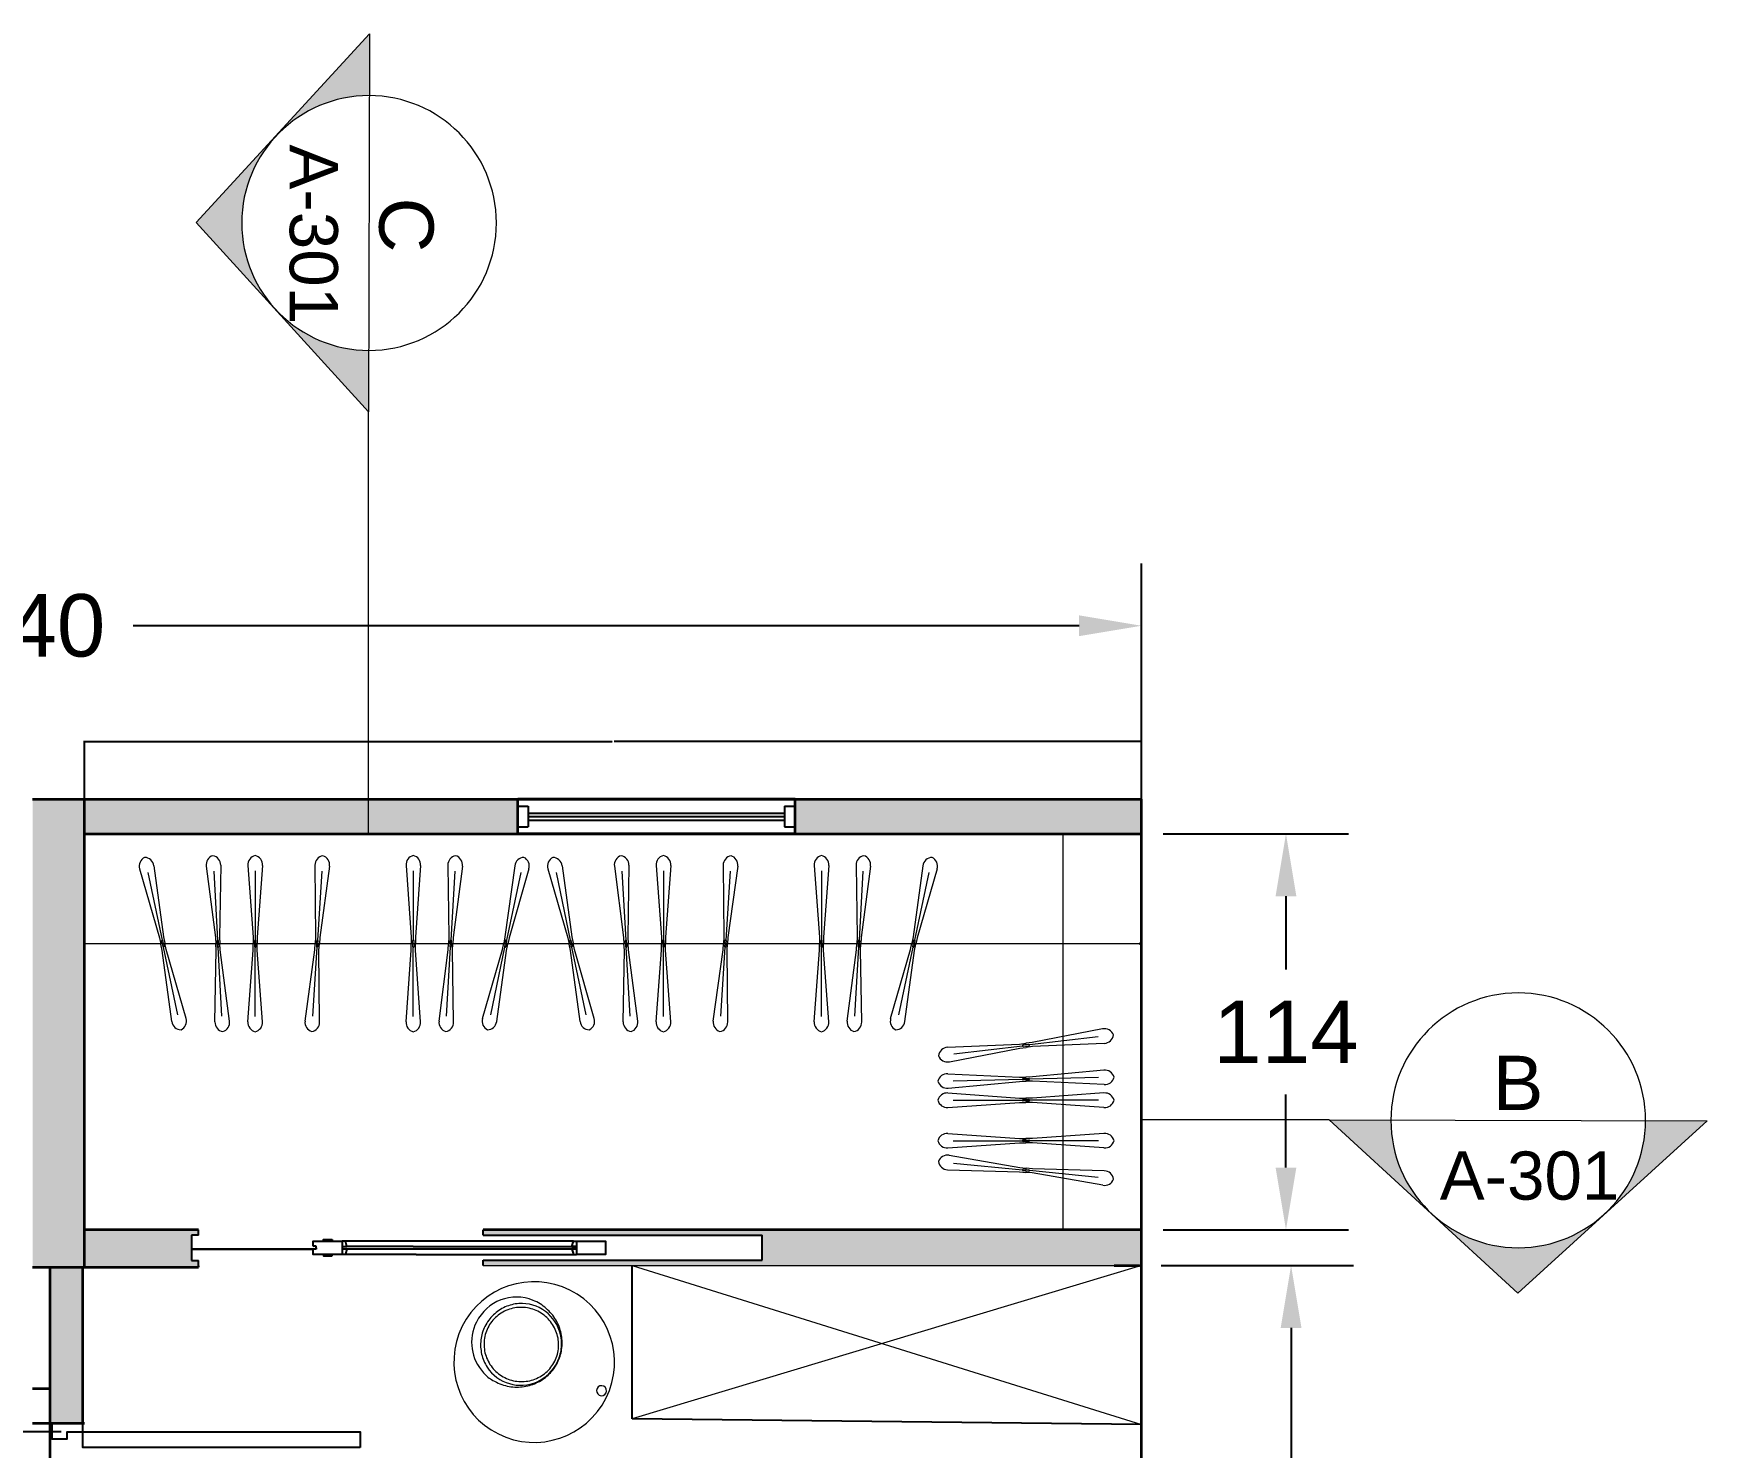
# Model space of a CAD drawing. Header units: inches. Extents: x 32 to 2500, y 31 to 1246.
# Drawn here: x 2017.4 to 2500.5, y 832.4 to 1240.3 of the extents above; entities that cross this region are included whole.
import ezdxf

# ---------------------------------------------------------------- set-up
doc = ezdxf.new("R2010")
doc.units = ezdxf.units.IN
doc.header["$MEASUREMENT"] = 0
doc.linetypes.add('HIDDEN', pattern=[0.375, 0.25, -0.125])
doc.layers.get('DEFPOINTS').update_dxf_attribs({"color": 210})
for name, color, linetype, lineweight in [('A-ANNO-DIMS', 253, 'Continuous', 20), ('A-ANNO-SYMB', 3, 'Continuous', 18), ('A-DOOR-FULL', 4, 'Continuous', 25), ('A-FLOR-LEVL', 7, 'Continuous', 35), ('A-FLOR-OVHD', 3, 'HIDDEN', 18), ('A-FURNITURE', 251, 'Continuous', 20), ('A-GLAZ-FULL', 4, 'Continuous', 25), ('A-WALL-FULL-EXTR', 7, 'Continuous', 35), ('A-WALL-FULL-INTR', 7, 'Continuous', 35)]:
    doc.layers.add(name, color=color, linetype=linetype, lineweight=lineweight)
doc.layers.add('Retini', color=253, linetype='Continuous', plot=False)
doc.styles.get("Standard").update_dxf_attribs({"font": 'Arial.ttf'})
doc.dimstyles.get("Standard").update_dxf_attribs({"dimtxt": 0.18, "dimasz": 0.18, "dimexe": 0.18, "dimexo": 0.0625, "dimgap": 0.09, "dimtad": 0, "dimtih": 1, "dimtoh": 1, "dimdec": 4, "dimzin": 0, "dimdsep": 46, "dimtxsty": 'Standard', "dimcen": 0.09, "dimadec": 0, "dimazin": 0, "dimtfac": 1, "dimtdec": 4, "dimtofl": 0, "dimtmove": 0, "dimatfit": 3, "dimfxl": 1, "dimtolj": 1, "dimtzin": 0, "dimarcsym": 0})

# ---------------------------------------------------------------- blocks, each defined once
blk = doc.blocks.new('*D47')
at = {"layer": 'A-ANNO-DIMS', "color": 0, "lineweight": -2, "transparency": 16777216}
for p, q in [((1697.15, 1025.67), (1697.15, 1087.45)), ((2337.15, 1025.67), (2337.15, 1087.45)), ((1715.15, 1069.45), (1988.14, 1069.45)), ((2319.15, 1069.45), (2046.17, 1069.45))]:
    blk.add_line(p, q, dxfattribs=at)
at = {"layer": 'A-ANNO-DIMS', "color": 0, "transparency": 16777216}
for points in [[(1715.15, 1072.45), (1715.15, 1066.45), (1697.15, 1069.45)], [(2319.15, 1072.45), (2319.15, 1066.45), (2337.15, 1069.45)]]:
    blk.add_solid(points, dxfattribs=at)
at = {"layer": 'DEFPOINTS', "color": 0, "transparency": 16777216}
for p in [(2337.15, 1069.45), (1697.15, 1019.42), (2337.15, 1019.42)]:
    blk.add_point(p, dxfattribs=at)
at = {"layer": 'A-ANNO-DIMS', "color": 0, "lineweight": 25, "transparency": 16777216, "insert": (2017.15, 1069.45), "char_height": 18, "attachment_point": 5}
blk.add_mtext('\\A1;640', dxfattribs=at)
blk = doc.blocks.new('*D38')
at = {"layer": 'A-ANNO-DIMS', "color": 0, "lineweight": -2, "transparency": 16777216}
for p, q in [((2032.15, 1019.48), (2032.15, 1036.25)), ((2032.33, 1036.07), (2184.36, 1036.07)), ((2336.97, 1036.07), (2184.94, 1036.07)), ((2337.15, 1019.48), (2337.15, 1036.25))]:
    blk.add_line(p, q, dxfattribs=at)
at = {"layer": 'A-ANNO-DIMS', "color": 0, "transparency": 16777216}
for points in [[(2032.33, 1036.1), (2032.33, 1036.04), (2032.15, 1036.07)], [(2336.97, 1036.1), (2336.97, 1036.04), (2337.15, 1036.07)]]:
    blk.add_solid(points, dxfattribs=at)
at = {"layer": 'DEFPOINTS', "color": 0, "transparency": 16777216}
for p in [(2337.15, 1036.07), (2032.15, 1019.42), (2337.15, 1019.42)]:
    blk.add_point(p, dxfattribs=at)
at = {"layer": 'A-ANNO-DIMS', "color": 0, "lineweight": 25, "transparency": 16777216, "insert": (2184.65, 1036.07), "char_height": 0.18, "attachment_point": 5}
blk.add_mtext('\\A1;305', dxfattribs=at)
blk = doc.blocks.new('*D49')
at = {"layer": 'A-ANNO-DIMS', "color": 0, "lineweight": -2, "transparency": 16777216}
for p, q in [((2343.4, 1009.42), (2396.84, 1009.42)), ((2378.84, 991.42), (2378.84, 970.29)), ((2378.84, 913.16), (2378.84, 934.29)), ((2343.4, 895.16), (2396.84, 895.16))]:
    blk.add_line(p, q, dxfattribs=at)
at = {"layer": 'A-ANNO-DIMS', "color": 0, "transparency": 16777216}
for points in [[(2375.84, 991.42), (2381.84, 991.42), (2378.84, 1009.42)], [(2375.84, 913.16), (2381.84, 913.16), (2378.84, 895.16)]]:
    blk.add_solid(points, dxfattribs=at)
at = {"layer": 'DEFPOINTS', "color": 0, "transparency": 16777216}
for p in [(2337.15, 1009.42), (2337.15, 895.16), (2378.84, 895.16)]:
    blk.add_point(p, dxfattribs=at)
at = {"layer": 'A-ANNO-DIMS', "color": 0, "lineweight": 25, "transparency": 16777216, "insert": (2378.84, 952.29), "char_height": 18, "width": 0.4782, "attachment_point": 5}
blk.add_mtext('\\A1;114', dxfattribs=at)
blk = doc.blocks.new('*D50')
at = {"layer": 'A-ANNO-DIMS', "color": 0, "lineweight": -2, "transparency": 16777216}
for p, q in [((2342.83, 884.92), (2398.32, 884.92)), ((2380.32, 866.92), (2380.32, 742.79)), ((2380.32, 582.42), (2380.32, 706.55)), ((2343.4, 564.42), (2398.32, 564.42))]:
    blk.add_line(p, q, dxfattribs=at)
at = {"layer": 'A-ANNO-DIMS', "color": 0, "transparency": 16777216}
for points in [[(2377.32, 866.92), (2383.32, 866.92), (2380.32, 884.92)], [(2377.32, 582.42), (2383.32, 582.42), (2380.32, 564.42)]]:
    blk.add_solid(points, dxfattribs=at)
at = {"layer": 'DEFPOINTS', "color": 0, "transparency": 16777216}
for p in [(2336.58, 884.92), (2337.15, 564.42), (2380.32, 564.42)]:
    blk.add_point(p, dxfattribs=at)
at = {"layer": 'A-ANNO-DIMS', "color": 0, "lineweight": 25, "transparency": 16777216, "insert": (2380.32, 724.67), "char_height": 18, "attachment_point": 5}
blk.add_mtext('\\A1;321', dxfattribs=at)
blk = doc.blocks.new('*D40')
at = {"layer": 'A-ANNO-DIMS', "color": 0, "lineweight": -2, "transparency": 16777216}
for p, q in [((2025.4, 836.92), (1988.48, 836.92)), ((2006.48, 818.92), (2006.48, 774.92)), ((2025.22, 756.92), (1988.48, 756.92)), ((2006.48, 756.92), (2006.48, 738.92)), ((2006.48, 738.92), (1988.48, 738.92))]:
    blk.add_line(p, q, dxfattribs=at)
at = {"layer": 'A-ANNO-DIMS', "color": 0, "transparency": 16777216}
for points in [[(2003.48, 818.92), (2009.48, 818.92), (2006.48, 836.92)], [(2003.48, 774.92), (2009.48, 774.92), (2006.48, 756.92)]]:
    blk.add_solid(points, dxfattribs=at)
at = {"layer": 'DEFPOINTS', "color": 0, "transparency": 16777216}
for p in [(2031.65, 836.92), (2006.48, 756.92), (2031.47, 756.92)]:
    blk.add_point(p, dxfattribs=at)
at = {"layer": 'A-ANNO-DIMS', "color": 0, "lineweight": 25, "transparency": 16777216, "insert": (1966.71, 738.92), "char_height": 18, "attachment_point": 5}
blk.add_mtext('\\A1;80', dxfattribs=at)
blk = doc.blocks.new('Sezioni')
h = blk.add_hatch(color=256)
h.dxf.hatch_style = 1
h.paths.add_polyline_path([(52520.8, 47455.1), (52264, 47220.9), (52417.6, 47220.9, -0.210523)])
h.paths.add_polyline_path([(52735.1, 47651.7), (52520.8, 47455.1, -0.388338), (52949.4, 47455.1)])
h.paths.add_polyline_path([(52949.4, 47455.1, -0.210523), (53052.6, 47220.9), (53206.2, 47220.9)])
blk.add_lwpolyline([(52264, 47220.9), (53206.2, 47220.9), (52735.1, 47651.7)], close=True)
blk.add_circle((52735.1, 47220.9), 317.5)

msp = doc.modelspace()

# ---------------------------------------------------------------- hatches: boundary and pattern name
at = {"layer": 'Retini'}
h = msp.add_hatch(color=253, dxfattribs=at)
h.dxf.hatch_style = 1
h.paths.add_polyline_path([(2032.1516, 884.41594), (2032.1516, 1019.41594), (2017.1516, 1019.41594), (2017.1516, 884.41594)])
h = msp.add_hatch(color=253, dxfattribs=at)
h.dxf.hatch_style = 1
h.paths.add_polyline_path([(2032.1516, 1019.41594), (2032.1516, 1009.41594), (2157.16871, 1009.41594), (2157.16871, 1019.41594)])
h = msp.add_hatch(color=253, dxfattribs=at)
h.dxf.hatch_style = 1
h.paths.add_polyline_path([(2337.1516, 1019.41594), (2237.16871, 1019.41594), (2237.16871, 1009.41594), (2337.1516, 1009.41594)])
h = msp.add_hatch(color=253, dxfattribs=at)
h.dxf.hatch_style = 1
h.paths.add_polyline_path([(2062.95705, 893.65503), (2065.06446, 893.65503), (2065.06446, 895.15841), (2032.1516, 895.15841), (2032.1516, 884.41594), (2065.06446, 884.41594), (2065.06446, 884.84954), (2065.06446, 886.35292), (2062.95705, 886.35292)])
h = msp.add_hatch(color=253, dxfattribs=at)
h.dxf.hatch_style = 1
h.paths.add_polyline_path([(2337.1516, 895.15841), (2147.20925, 895.15841), (2147.20925, 893.66576), (2206.91508, 893.66576), (2227.70394, 893.66576), (2227.70394, 886.41577), (2206.91508, 886.41577), (2147.20925, 886.41577), (2147.20925, 884.92312), (2329.26744, 884.92312), (2337.1516, 884.92312)])
h = msp.add_hatch(color=253, dxfattribs=at)
h.dxf.hatch_style = 1
h.paths.add_polyline_path([(2022.1516, 884.41594), (2022.1516, 839.41594), (2031.6516, 839.41594), (2031.6516, 884.41594)])

# ---------------------------------------------------------------- linework, layer by layer
at = {"layer": 'A-ANNO-SYMB'}
for p, q in [((2114.08658, 1009.14306), (2114.08658, 1131.1199)), ((2391.3504, 926.9569), (2337.1516, 926.97014))]:
    msp.add_line(p, q, dxfattribs=at)
at = {"layer": 'A-DOOR-FULL', "linetype": 'Continuous'}
for p, q in [((2065.06446, 893.65503), (2065.06446, 895.15841)), ((2147.20925, 893.66576), (2147.20925, 895.15841)), ((2065.06446, 893.65503), (2062.95705, 893.65503)), ((2062.95705, 893.65503), (2062.95705, 886.35292)), ((2099.00901, 890.46724), (2098.15607, 890.46724)), ((2099.00901, 889.6143), (2098.15607, 889.6143)), ((2099.00901, 890.04077), (2099.00901, 890.46724)), ((2099.00901, 890.04077), (2099.00901, 889.6143)), ((2106.52555, 891.94901), (2106.52555, 888.13253)), ((2127.80061, 891.94901), (2106.52555, 891.94901)), ((2126.93118, 890.37555), (2107.86466, 890.37555)), ((2107.86466, 889.70599), (2126.93118, 889.70599)), ((2126.93118, 890.37555), (2174.0828, 890.37555)), ((2126.93118, 889.70599), (2174.0828, 889.70599)), ((2173.21338, 891.94901), (2127.80061, 891.94901)), ((2147.20925, 893.66576), (2206.91508, 893.66576)), ((2174.0828, 891.94901), (2174.0828, 888.13253)), ((2206.91508, 893.66576), (2227.70394, 893.66576)), ((2227.70394, 886.41577), (2227.70394, 893.66576)), ((2062.95705, 886.35292), (2065.06446, 886.35292)), ((2065.06446, 884.84954), (2065.06446, 886.35292)), ((2065.06446, 884.84954), (2065.06446, 884.41594)), ((2127.80061, 888.13253), (2107.39497, 888.13253)), ((2127.80061, 888.13253), (2173.21338, 888.13253)), ((2147.20925, 884.92312), (2147.20925, 886.41577)), ((2147.20925, 886.41577), (2206.91508, 886.41577)), ((2206.91508, 886.41577), (2227.70394, 886.41577))]:
    msp.add_line(p, q, dxfattribs=at)
at = {"layer": 'A-DOOR-FULL', "color": 7, "linetype": 'Continuous'}
msp.add_line((2336.58429, 884.92312), (2337.1516, 884.92312), dxfattribs=at)
at = {"layer": 'A-DOOR-FULL', "linetype": 'Continuous'}
for points in [[(2098.15607, 890.46724), (2098.15607, 891.94901), (2106.52555, 891.94901)], [(2106.52555, 888.13253), (2098.15607, 888.13253), (2098.15607, 889.6143)], [(2106.52555, 890.37555), (2107.86466, 890.37555), (2107.39497, 891.94901), (2106.52555, 891.94901)], [(2106.52555, 889.70599), (2107.86466, 889.70599), (2107.39497, 888.13253), (2106.52555, 888.13253)], [(2174.0828, 890.37555), (2172.74369, 890.37555), (2173.21338, 891.94901), (2174.0828, 891.94901)], [(2174.0828, 889.70599), (2172.74369, 889.70599), (2173.21338, 888.13253), (2174.0828, 888.13253)], [(2174.0828, 891.94901), (2182.45228, 891.94901), (2182.45228, 888.13253), (2174.0828, 888.13253)], [(2031.6516, 836.91594), (2031.6516, 839.41594), (2022.6516, 839.41594), (2022.6516, 834.91594), (2027.1516, 834.91594), (2027.1516, 836.91594), (2031.6516, 836.91594)], [(2111.6516, 832.41594), (2031.6516, 832.41594), (2031.6516, 836.91594), (2111.6516, 836.91594), (2111.6516, 832.41594)]]:
    msp.add_lwpolyline(points, dxfattribs=at)
for points in [[(2103.62971, 892.4177), (2103.62971, 891.94901), (2101.05191, 891.94901), (2101.05191, 892.4177)], [(2103.62971, 887.66384), (2103.62971, 888.13253), (2101.05191, 888.13253), (2101.05191, 887.66384)]]:
    msp.add_lwpolyline(points, close=True, dxfattribs=at)
at = {"layer": 'A-FLOR-LEVL', "linetype": 'Continuous'}
for p, q in [((2237.16871, 1019.41594), (2157.16871, 1019.41594)), ((2157.16871, 1009.41594), (2157.16871, 1019.41594)), ((2237.16871, 1009.41594), (2237.16871, 1019.41594)), ((2237.16871, 1009.41594), (2157.16871, 1009.41594)), ((2017.1516, 849.41594), (2022.1516, 849.41594)), ((2017.1516, 839.41594), (2022.1516, 839.41594)), ((2022.1516, 839.41594), (2032.1516, 839.41594))]:
    msp.add_line(p, q, dxfattribs=at)
msp.add_lwpolyline([(2022.1516, 839.41594), (2022.1516, 754.41594)], dxfattribs=at)
at = {"layer": 'A-FLOR-OVHD', "linetype": 'Continuous'}
msp.add_line((2172.16871, 1009.41594), (2222.16871, 1009.41594), dxfattribs=at)
at = {"layer": 'A-FURNITURE', "color": 7, "linetype": 'Continuous'}
for p, q in [((2032.1516, 1009.41594), (2336.58429, 1009.41594)), ((2337.31376, 895.15841), (2253.25391, 895.15841)), ((2337.1516, 885.70502), (2337.1516, 895.15841))]:
    msp.add_line(p, q, dxfattribs=at)
at = {"layer": 'A-FURNITURE', "color": 251, "linetype": 'Continuous', "ltscale": 0.005}
for p, q in [((2314.57381, 895.05196), (2314.57381, 1009.41594)), ((2032.1516, 977.76055), (2336.58429, 977.76055))]:
    msp.add_line(p, q, dxfattribs=at)
at = {"layer": 'A-FURNITURE', "color": 251, "linetype": 'Continuous'}
for p, q in [((2052.13968, 1000.22188), (2054.93687, 979.69356)), ((2067.24089, 1000.11934), (2069.90482, 979.57331)), ((2071.43594, 1000.35593), (2071.09905, 979.64066)), ((2079.29027, 1000.27335), (2080.79307, 979.60991)), ((2083.49199, 1000.27335), (2081.98919, 979.60991)), ((2098.62774, 1000.36121), (2098.81875, 979.64408)), ((2102.82101, 1000.09509), (2100.01247, 979.56832)), ((2124.91354, 1000.27335), (2126.41633, 979.60991)), ((2129.11525, 1000.27335), (2127.61246, 979.60991)), ((2136.96958, 1000.35593), (2137.30648, 979.64066)), ((2141.16463, 1000.11934), (2138.5007, 979.57331)), ((2156.26584, 1000.22188), (2153.46865, 979.69356)), ((2169.9362, 1000.22188), (2172.7334, 979.69356)), ((2185.03741, 1000.11934), (2187.70134, 979.57331)), ((2189.23246, 1000.35593), (2188.89557, 979.64066)), ((2197.0868, 1000.27335), (2198.58959, 979.60991)), ((2201.28851, 1000.27335), (2199.78571, 979.60991)), ((2216.42426, 1000.36121), (2216.61527, 979.64408)), ((2220.61754, 1000.09509), (2217.80899, 979.56832)), ((2242.71006, 1000.27335), (2244.21286, 979.60991)), ((2246.91178, 1000.27335), (2245.40898, 979.60991)), ((2254.76611, 1000.35593), (2255.103, 979.64066)), ((2258.96116, 1000.11934), (2256.29723, 979.57331)), ((2274.06237, 1000.22188), (2271.26517, 979.69356)), ((2048.02855, 999.3541), (2053.76654, 979.44653)), ((2050.40173, 998.28329), (2054.51888, 978.77804)), ((2069.42501, 998.70222), (2070.54751, 978.79881)), ((2081.39113, 998.73549), (2081.39113, 978.80046)), ((2100.62697, 998.69338), (2099.36434, 978.79837)), ((2127.01439, 998.73549), (2127.01439, 978.80046)), ((2138.98051, 998.70222), (2137.85801, 978.79881)), ((2158.0038, 998.28329), (2153.88664, 978.77804)), ((2160.37697, 999.3541), (2154.63898, 979.44653)), ((2165.82507, 999.3541), (2171.56306, 979.44653)), ((2168.19825, 998.28329), (2172.31541, 978.77804)), ((2187.22153, 998.70222), (2188.34404, 978.79881)), ((2199.18765, 998.73549), (2199.18765, 978.80046)), ((2218.4235, 998.69338), (2217.16087, 978.79837)), ((2244.81092, 998.73549), (2244.81092, 978.80046)), ((2256.77704, 998.70222), (2255.65453, 978.79881)), ((2275.80032, 998.28329), (2271.68316, 978.77804)), ((2278.1735, 999.3541), (2272.43551, 979.44653)), ((2053.76654, 979.44653), (2054.14849, 977.63703)), ((2054.53043, 975.82754), (2054.14849, 977.63703)), ((2054.54043, 977.71976), (2054.36644, 978.54402)), ((2054.54043, 977.71976), (2054.71441, 976.8955)), ((2054.92688, 977.80134), (2054.7529, 978.6256)), ((2054.92688, 977.80134), (2055.10087, 976.97708)), ((2054.93687, 979.69356), (2055.31882, 977.88407)), ((2059.06558, 957.23781), (2054.94842, 976.74306)), ((2055.70077, 976.07457), (2055.31882, 977.88407)), ((2061.43876, 956.167), (2055.70077, 976.07457)), ((2069.7762, 955.16517), (2070.11309, 975.88044)), ((2069.90482, 979.57331), (2070.00895, 977.72687)), ((2070.11309, 975.88044), (2070.00895, 977.72687)), ((2070.4089, 977.74943), (2070.36146, 978.59052)), ((2070.4089, 977.74943), (2070.45633, 976.90834)), ((2071.78713, 956.81888), (2070.66462, 976.72229)), ((2070.80324, 977.77167), (2070.7558, 978.61276)), ((2070.80324, 977.77167), (2070.85067, 976.93058)), ((2071.09905, 979.64066), (2071.20318, 977.79423)), ((2071.30731, 975.9478), (2071.20318, 977.79423)), ((2073.97124, 955.40176), (2071.30731, 975.9478)), ((2079.29027, 955.24775), (2080.79307, 975.91119)), ((2080.79307, 979.60991), (2080.79307, 977.76055)), ((2080.79307, 975.91119), (2080.79307, 977.76055)), ((2081.19364, 977.76055), (2081.19364, 978.60297)), ((2081.19364, 977.76055), (2081.19364, 976.91813)), ((2081.39113, 956.78561), (2081.39113, 976.72064)), ((2081.58861, 977.76055), (2081.58861, 978.60297)), ((2081.58861, 977.76055), (2081.58861, 976.91813)), ((2081.98919, 979.60991), (2081.98919, 977.76055)), ((2081.98919, 975.91119), (2081.98919, 977.76055)), ((2083.49199, 955.24775), (2081.98919, 975.91119)), ((2095.77594, 955.42601), (2098.58448, 975.95278)), ((2097.96998, 956.82772), (2099.23261, 976.72273)), ((2098.58448, 975.95278), (2098.70162, 977.79843)), ((2098.81875, 979.64408), (2098.70162, 977.79843)), ((2099.10139, 977.77306), (2099.04803, 976.93233)), ((2099.10139, 977.77306), (2099.15474, 978.61379)), ((2099.49556, 977.74804), (2099.44221, 976.90731)), ((2099.49556, 977.74804), (2099.54892, 978.58877)), ((2099.7782, 975.87702), (2099.89534, 977.72267)), ((2099.96922, 955.15989), (2099.7782, 975.87702)), ((2100.01247, 979.56832), (2099.89534, 977.72267)), ((2124.91354, 955.24775), (2126.41633, 975.91119)), ((2126.41633, 979.60991), (2126.41633, 977.76055)), ((2126.41633, 975.91119), (2126.41633, 977.76055)), ((2126.81691, 977.76055), (2126.81691, 978.60297)), ((2126.81691, 977.76055), (2126.81691, 976.91813)), ((2127.01439, 956.78561), (2127.01439, 976.72064)), ((2127.21188, 977.76055), (2127.21188, 978.60297)), ((2127.21188, 977.76055), (2127.21188, 976.91813)), ((2127.61246, 979.60991), (2127.61246, 977.76055)), ((2127.61246, 975.91119), (2127.61246, 977.76055)), ((2129.11525, 955.24775), (2127.61246, 975.91119)), ((2134.43428, 955.40176), (2137.09821, 975.9478)), ((2136.6184, 956.81888), (2137.7409, 976.72229)), ((2137.09821, 975.9478), (2137.20234, 977.79423)), ((2137.30648, 979.64066), (2137.20234, 977.79423)), ((2137.60228, 977.77167), (2137.55485, 976.93058)), ((2137.60228, 977.77167), (2137.64972, 978.61276)), ((2137.99663, 977.74943), (2137.94919, 976.90834)), ((2137.99663, 977.74943), (2138.04406, 978.59052)), ((2138.29243, 975.88044), (2138.39657, 977.72687)), ((2138.62933, 955.16517), (2138.29243, 975.88044)), ((2138.5007, 979.57331), (2138.39657, 977.72687)), ((2146.96677, 956.167), (2152.70475, 976.07457)), ((2149.33994, 957.23781), (2153.4571, 976.74306)), ((2152.70475, 976.07457), (2153.0867, 977.88407)), ((2153.46865, 979.69356), (2153.0867, 977.88407)), ((2153.47864, 977.80134), (2153.30466, 976.97708)), ((2153.47864, 977.80134), (2153.65263, 978.6256)), ((2153.8651, 977.71976), (2153.69111, 976.8955)), ((2153.8651, 977.71976), (2154.03908, 978.54402)), ((2153.87509, 975.82754), (2154.25704, 977.63703)), ((2154.63898, 979.44653), (2154.25704, 977.63703)), ((2171.56306, 979.44653), (2171.94501, 977.63703)), ((2172.32696, 975.82754), (2171.94501, 977.63703)), ((2172.33695, 977.71976), (2172.16297, 978.54402)), ((2172.33695, 977.71976), (2172.51094, 976.8955)), ((2172.72341, 977.80134), (2172.54942, 978.6256)), ((2172.72341, 977.80134), (2172.89739, 976.97708)), ((2172.7334, 979.69356), (2173.11535, 977.88407)), ((2176.86211, 957.23781), (2172.74495, 976.74306)), ((2173.49729, 976.07457), (2173.11535, 977.88407)), ((2179.23528, 956.167), (2173.49729, 976.07457)), ((2187.57272, 955.16517), (2187.90961, 975.88044)), ((2187.70134, 979.57331), (2187.80548, 977.72687)), ((2187.90961, 975.88044), (2187.80548, 977.72687)), ((2188.20542, 977.74943), (2188.15799, 978.59052)), ((2188.20542, 977.74943), (2188.25286, 976.90834)), ((2189.58365, 956.81888), (2188.46115, 976.72229)), ((2188.59976, 977.77167), (2188.55233, 978.61276)), ((2188.59976, 977.77167), (2188.6472, 976.93058)), ((2188.89557, 979.64066), (2188.9997, 977.79423)), ((2189.10384, 975.9478), (2188.9997, 977.79423)), ((2191.76777, 955.40176), (2189.10384, 975.9478)), ((2197.0868, 955.24775), (2198.58959, 975.91119)), ((2198.58959, 979.60991), (2198.58959, 977.76055)), ((2198.58959, 975.91119), (2198.58959, 977.76055)), ((2198.99017, 977.76055), (2198.99017, 978.60297)), ((2198.99017, 977.76055), (2198.99017, 976.91813)), ((2199.18765, 956.78561), (2199.18765, 976.72064)), ((2199.38514, 977.76055), (2199.38514, 978.60297)), ((2199.38514, 977.76055), (2199.38514, 976.91813)), ((2199.78571, 979.60991), (2199.78571, 977.76055)), ((2199.78571, 975.91119), (2199.78571, 977.76055)), ((2201.28851, 955.24775), (2199.78571, 975.91119)), ((2213.57246, 955.42601), (2216.38101, 975.95278)), ((2215.7665, 956.82772), (2217.02914, 976.72273)), ((2216.38101, 975.95278), (2216.49814, 977.79843)), ((2216.61527, 979.64408), (2216.49814, 977.79843)), ((2216.89791, 977.77306), (2216.84456, 976.93233)), ((2216.89791, 977.77306), (2216.95127, 978.61379)), ((2217.29209, 977.74804), (2217.23873, 976.90731)), ((2217.29209, 977.74804), (2217.34545, 978.58877)), ((2217.57473, 975.87702), (2217.69186, 977.72267)), ((2217.76574, 955.15989), (2217.57473, 975.87702)), ((2217.80899, 979.56832), (2217.69186, 977.72267)), ((2242.71006, 955.24775), (2244.21286, 975.91119)), ((2244.21286, 979.60991), (2244.21286, 977.76055)), ((2244.21286, 975.91119), (2244.21286, 977.76055)), ((2244.61343, 977.76055), (2244.61343, 978.60297)), ((2244.61343, 977.76055), (2244.61343, 976.91813)), ((2244.81092, 956.78561), (2244.81092, 976.72064)), ((2245.0084, 977.76055), (2245.0084, 978.60297)), ((2245.0084, 977.76055), (2245.0084, 976.91813)), ((2245.40898, 979.60991), (2245.40898, 977.76055)), ((2245.40898, 975.91119), (2245.40898, 977.76055)), ((2246.91178, 955.24775), (2245.40898, 975.91119)), ((2252.2308, 955.40176), (2254.89473, 975.9478)), ((2254.41492, 956.81888), (2255.53742, 976.72229)), ((2254.89473, 975.9478), (2254.99887, 977.79423)), ((2255.103, 979.64066), (2254.99887, 977.79423)), ((2255.39881, 977.77167), (2255.35137, 976.93058)), ((2255.39881, 977.77167), (2255.44624, 978.61276)), ((2255.79315, 977.74943), (2255.74572, 976.90834)), ((2255.79315, 977.74943), (2255.84059, 978.59052)), ((2256.08896, 975.88044), (2256.19309, 977.72687)), ((2256.42585, 955.16517), (2256.08896, 975.88044)), ((2256.29723, 979.57331), (2256.19309, 977.72687)), ((2264.76329, 956.167), (2270.50128, 976.07457)), ((2267.13647, 957.23781), (2271.25362, 976.74306)), ((2270.50128, 976.07457), (2270.88323, 977.88407)), ((2271.26517, 979.69356), (2270.88323, 977.88407)), ((2271.27517, 977.80134), (2271.10118, 976.97708)), ((2271.27517, 977.80134), (2271.44915, 978.6256)), ((2271.66162, 977.71976), (2271.48764, 976.8955)), ((2271.66162, 977.71976), (2271.8356, 978.54402)), ((2271.67161, 975.82754), (2272.05356, 977.63703)), ((2272.43551, 979.44653), (2272.05356, 977.63703)), ((2057.32763, 955.29922), (2054.53043, 975.82754)), ((2151.07789, 955.29922), (2153.87509, 975.82754)), ((2175.12415, 955.29922), (2172.32696, 975.82754)), ((2268.87442, 955.29922), (2271.67161, 975.82754)), ((2325.91826, 953.16538), (2305.57683, 949.23315)), ((2281.20765, 947.84874), (2301.90397, 948.7964)), ((2281.70378, 943.67642), (2302.04521, 947.60865)), ((2282.98281, 945.94417), (2302.77839, 948.29811)), ((2301.90397, 948.7964), (2303.7404, 949.01478)), ((2302.04521, 947.60865), (2303.88164, 947.82702)), ((2303.7877, 948.617), (2302.95117, 948.51753)), ((2303.83434, 948.2248), (2302.99781, 948.12532)), ((2305.57683, 949.23315), (2303.7404, 949.01478)), ((2303.7877, 948.617), (2304.62423, 948.71648)), ((2303.83434, 948.2248), (2304.67087, 948.32427)), ((2305.71807, 948.0454), (2303.88164, 947.82702)), ((2324.63923, 950.89763), (2304.84365, 948.54369)), ((2326.41439, 948.99306), (2305.71807, 948.0454)), ((2281.25599, 940.25005), (2301.94844, 939.22114)), ((2281.35227, 936.04944), (2301.97585, 938.02533)), ((2282.84158, 938.18499), (2302.77139, 938.64179)), ((2301.94844, 939.22114), (2303.79732, 939.26352)), ((2301.97585, 938.02533), (2303.82472, 938.06771)), ((2303.80649, 938.86305), (2302.96429, 938.84374)), ((2303.81555, 938.46818), (2302.97334, 938.44888)), ((2305.64619, 939.3059), (2303.79732, 939.26352)), ((2303.80649, 938.86305), (2304.6487, 938.88235)), ((2303.81555, 938.46818), (2304.65775, 938.48749)), ((2305.6736, 938.11009), (2303.82472, 938.06771)), ((2324.78046, 939.14624), (2304.85065, 938.68944)), ((2326.26977, 941.28179), (2305.64619, 939.3059)), ((2326.36605, 937.08117), (2305.6736, 938.11009)), ((2281.29822, 934.68143), (2301.96166, 933.17864)), ((2282.83608, 932.58058), (2302.77111, 932.58058)), ((2301.96166, 933.17864), (2303.81102, 933.17864)), ((2303.81102, 932.77806), (2302.9686, 932.77806)), ((2303.81102, 932.38309), (2302.9686, 932.38309)), ((2305.66038, 933.17864), (2303.81102, 933.17864)), ((2303.81102, 932.77806), (2304.65344, 932.77806)), ((2303.81102, 932.38309), (2304.65344, 932.38309)), ((2324.78596, 932.58058), (2304.85093, 932.58058)), ((2326.32382, 934.68143), (2305.66038, 933.17864)), ((2281.29822, 930.47972), (2301.96166, 931.98251)), ((2301.96166, 931.98251), (2303.81102, 931.98251)), ((2305.66038, 931.98251), (2303.81102, 931.98251)), ((2326.32382, 930.47972), (2305.66038, 931.98251)), ((2281.29822, 923.0179), (2301.96166, 921.5151)), ((2326.32382, 923.0179), (2305.66038, 921.5151)), ((2281.29822, 918.81618), (2301.96166, 920.31898)), ((2282.83608, 920.91704), (2302.77111, 920.91704)), ((2301.96166, 921.5151), (2303.81102, 921.5151)), ((2301.96166, 920.31898), (2303.81102, 920.31898)), ((2303.81102, 921.11452), (2302.9686, 921.11452)), ((2303.81102, 920.71955), (2302.9686, 920.71955)), ((2305.66038, 921.5151), (2303.81102, 921.5151)), ((2303.81102, 921.11452), (2304.65344, 921.11452)), ((2303.81102, 920.71955), (2304.65344, 920.71955)), ((2305.66038, 920.31898), (2303.81102, 920.31898)), ((2324.78596, 920.91704), (2304.85093, 920.91704)), ((2326.32382, 918.81618), (2305.66038, 920.31898)), ((2281.61968, 916.71705), (2302.03047, 913.16236)), ((2282.9405, 914.47338), (2302.77629, 912.4866)), ((2302.03047, 913.16236), (2303.87062, 912.97805)), ((2281.20092, 912.53625), (2301.91126, 911.97219)), ((2301.91126, 911.97219), (2303.75142, 911.78788)), ((2303.79134, 912.18646), (2302.95311, 912.27042)), ((2303.8307, 912.57946), (2302.99247, 912.66342)), ((2305.59157, 911.60356), (2303.75142, 911.78788)), ((2303.79134, 912.18646), (2304.62957, 912.1025)), ((2303.8307, 912.57946), (2304.66893, 912.4955)), ((2305.71078, 912.79373), (2303.87062, 912.97805)), ((2324.68154, 910.29254), (2304.84575, 912.27932)), ((2326.00236, 908.04888), (2305.59157, 911.60356)), ((2326.42112, 912.22967), (2305.71078, 912.79373)), ((2190.1608, 884.92312), (2337.1516, 839.02884)), ((2337.1516, 884.92312), (2190.1608, 840.67307))]:
    msp.add_line(p, q, dxfattribs=at)
at = {"layer": 'A-FURNITURE', "color": 0, "linetype": 'Continuous'}
msp.add_line((2147.20925, 884.92312), (2329.26744, 884.92312), dxfattribs=at)
at = {"layer": 'A-FURNITURE', "lineweight": 25}
for p, q in [((2190.1608, 840.67307), (2190.1608, 884.92312)), ((2337.1516, 839.02884), (2190.1608, 840.67307))]:
    msp.add_line(p, q, dxfattribs=at)
at = {"layer": 'A-FURNITURE', "color": 251, "linetype": 'Continuous'}
for points in [[(2168.62923, 856.92963), (2168.84164, 857.37801), (2169.0363, 857.83458), (2169.21295, 858.2988), (2169.37135, 858.77013), (2169.51125, 859.24803), (2169.63241, 859.73194), (2169.7346, 860.22129), (2169.8176, 860.71549), (2169.88119, 861.21395), (2169.92515, 861.71603), (2169.9493, 862.22112), (2169.95344, 862.72853), (2169.9374, 863.23761), (2169.90103, 863.74763), (2169.84421, 864.25788), (2169.76681, 864.7676), (2169.66876, 865.27602), (2169.55001, 865.78235), (2169.41053, 866.28577), (2169.25033, 866.78543), (2169.06947, 867.28049), (2168.86804, 867.77006), (2168.64617, 868.25326), (2168.40406, 868.72919), (2168.14192, 869.19694), (2167.86005, 869.65559), (2167.55878, 870.10423), (2167.2385, 870.54196), (2166.89965, 870.96785), (2166.54272, 871.38103), (2166.16828, 871.78061), (2165.77693, 872.16573), (2165.36932, 872.53558), (2164.94618, 872.88934), (2164.50827, 873.22624), (2164.05639, 873.54557), (2163.59141, 873.84663), (2163.11421, 874.12879), (2162.62574, 874.39146), (2162.12696, 874.6341), (2161.61887, 874.85623)], [(2150.00454, 851.78022), (2150.48572, 851.50471), (2150.97786, 851.24888), (2151.47996, 851.01325), (2151.99102, 850.79828), (2152.51002, 850.60438), (2153.03591, 850.43188), (2153.56762, 850.28107), (2154.1041, 850.15216), (2154.64425, 850.04532), (2155.18703, 849.96065), (2155.73136, 849.89818), (2156.27619, 849.8579), (2156.82049, 849.83972), (2157.36324, 849.84352), (2157.90344, 849.86912), (2158.44012, 849.91628), (2158.97236, 849.98474), (2159.49923, 850.07416), (2160.01988, 850.18421), (2160.53346, 850.31448), (2161.03918, 850.46456), (2161.53627, 850.63399), (2162.02401, 850.82232), (2162.50172, 851.02904), (2162.96874, 851.25366), (2163.42448, 851.49564), (2163.86835, 851.75446), (2164.29982, 852.02958), (2164.71838, 852.32046), (2165.12355, 852.62656), (2165.51489, 852.94732), (2165.89197, 853.2822), (2166.25441, 853.63066), (2166.60183, 853.99215), (2166.93388, 854.36615), (2167.25022, 854.75212), (2167.55054, 855.14952), (2167.83453, 855.55784), (2168.10191, 855.97653), (2168.35238, 856.4051), (2168.58567, 856.843), (2168.62923, 856.92963)]]:
    msp.add_lwpolyline(points, dxfattribs=at)
for centre, radius, start, end in [((2050.70112, 1000.12442), 2.78137, 115.9256848, 196.0786435), ((2049.38377, 999.84636), 2.78137, 7.759359, 87.9123176), ((2069.99918, 1000.47697), 2.78137, 107.2346068, 187.3875654), ((2068.65493, 1000.40116), 2.78137, 359.0682809, 79.2212395), ((2082.06432, 1000.4751), 2.78137, 104.0066836, 184.1596423), ((2080.71794, 1000.4751), 2.78137, 355.8403577, 75.9933164), ((2101.40899, 1000.38686), 2.78137, 100.3752957, 180.5282543), ((2100.06532, 1000.47213), 2.78137, 352.2089697, 72.3619284), ((2127.68758, 1000.4751), 2.78137, 104.0066836, 184.1596423), ((2126.3412, 1000.4751), 2.78137, 355.8403577, 75.9933164), ((2139.75059, 1000.40116), 2.78137, 100.7787604, 180.9317191), ((2138.40635, 1000.47697), 2.78137, 352.6124346, 72.7653932), ((2159.02175, 999.84636), 2.78137, 92.0876824, 172.240641), ((2157.7044, 1000.12442), 2.78137, 343.9213565, 64.0743152), ((2168.49765, 1000.12442), 2.78137, 115.9256848, 196.0786435), ((2167.1803, 999.84636), 2.78137, 7.759359, 87.9123176), ((2187.7957, 1000.47697), 2.78137, 107.2346068, 187.3875654), ((2186.45146, 1000.40116), 2.78137, 359.0682809, 79.2212395), ((2199.86084, 1000.4751), 2.78137, 104.0066836, 184.1596423), ((2198.51446, 1000.4751), 2.78137, 355.8403577, 75.9933164), ((2219.20552, 1000.38686), 2.78137, 100.3752957, 180.5282543), ((2217.86184, 1000.47213), 2.78137, 352.2089697, 72.3619284), ((2245.48411, 1000.4751), 2.78137, 104.0066836, 184.1596423), ((2244.13773, 1000.4751), 2.78137, 355.8403577, 75.9933164), ((2257.54711, 1000.40116), 2.78137, 100.7787604, 180.9317191), ((2256.20287, 1000.47697), 2.78137, 352.6124346, 72.7653932), ((2276.81828, 999.84636), 2.78137, 92.0876824, 172.240641), ((2275.50092, 1000.12442), 2.78137, 343.9213565, 64.0743152), ((2054.55967, 978.58481), 0.19748, 11.9190012, 191.9190012), ((2054.73365, 977.76055), 0.24158, 156.7513463, 227.0866562), ((2054.90764, 976.93629), 0.19748, 191.9190012, 11.9190012), ((2054.73365, 977.76055), 0.24158, 336.7513463, 47.0866562), ((2070.55863, 978.60164), 0.19748, 3.2279231, 183.2279231), ((2070.60607, 977.76055), 0.24158, 148.0602683, 218.3955781), ((2070.6535, 976.91946), 0.19748, 183.2279231, 3.2279231), ((2070.60607, 977.76055), 0.24158, 328.0602683, 38.3955781), ((2081.39113, 977.76055), 0.24158, 144.832345, 215.167655), ((2081.39113, 978.60297), 0.19748, 360, 180), ((2081.39113, 976.91813), 0.19748, 180, 360), ((2081.39113, 977.76055), 0.24158, 324.832345, 35.167655), ((2099.24512, 976.91982), 0.19748, 176.3686121, 356.3686121), ((2099.29848, 977.76055), 0.24158, 141.2009571, 211.536267), ((2099.35183, 978.60128), 0.19748, 356.3686121, 176.3686121), ((2099.29848, 977.76055), 0.24158, 321.2009571, 31.536267), ((2127.01439, 977.76055), 0.24158, 144.832345, 215.167655), ((2127.01439, 978.60297), 0.19748, 360, 180), ((2127.01439, 976.91813), 0.19748, 180, 360), ((2127.01439, 977.76055), 0.24158, 324.832345, 35.167655), ((2137.75202, 976.91946), 0.19748, 176.7720769, 356.7720769), ((2137.79946, 977.76055), 0.24158, 141.6044219, 211.9397317), ((2137.84689, 978.60164), 0.19748, 356.7720769, 176.7720769), ((2137.79946, 977.76055), 0.24158, 321.6044219, 31.9397317), ((2153.49788, 976.93629), 0.19748, 168.0809988, 348.0809988), ((2153.67187, 977.76055), 0.24158, 132.9133438, 203.2486537), ((2153.84585, 978.58481), 0.19748, 348.0809988, 168.0809988), ((2153.67187, 977.76055), 0.24158, 312.9133438, 23.2486537), ((2172.35619, 978.58481), 0.19748, 11.9190012, 191.9190012), ((2172.53018, 977.76055), 0.24158, 156.7513463, 227.0866562), ((2172.70416, 976.93629), 0.19748, 191.9190012, 11.9190012), ((2172.53018, 977.76055), 0.24158, 336.7513463, 47.0866562), ((2188.35516, 978.60164), 0.19748, 3.2279231, 183.2279231), ((2188.40259, 977.76055), 0.24158, 148.0602683, 218.3955781), ((2188.45003, 976.91946), 0.19748, 183.2279231, 3.2279231), ((2188.40259, 977.76055), 0.24158, 328.0602683, 38.3955781), ((2199.18765, 977.76055), 0.24158, 144.832345, 215.167655), ((2199.18765, 978.60297), 0.19748, 360, 180), ((2199.18765, 976.91813), 0.19748, 180, 360), ((2199.18765, 977.76055), 0.24158, 324.832345, 35.167655), ((2217.04164, 976.91982), 0.19748, 176.3686121, 356.3686121), ((2217.095, 977.76055), 0.24158, 141.2009571, 211.536267), ((2217.14836, 978.60128), 0.19748, 356.3686121, 176.3686121), ((2217.095, 977.76055), 0.24158, 321.2009571, 31.536267), ((2244.81092, 977.76055), 0.24158, 144.832345, 215.167655), ((2244.81092, 978.60297), 0.19748, 360, 180), ((2244.81092, 976.91813), 0.19748, 180, 360), ((2244.81092, 977.76055), 0.24158, 324.832345, 35.167655), ((2255.54854, 976.91946), 0.19748, 176.7720769, 356.7720769), ((2255.59598, 977.76055), 0.24158, 141.6044219, 211.9397317), ((2255.64341, 978.60164), 0.19748, 356.7720769, 176.7720769), ((2255.59598, 977.76055), 0.24158, 321.6044219, 31.9397317), ((2271.29441, 976.93629), 0.19748, 168.0809988, 348.0809988), ((2271.46839, 977.76055), 0.24158, 132.9133438, 203.2486537), ((2271.64238, 978.58481), 0.19748, 348.0809988, 168.0809988), ((2271.46839, 977.76055), 0.24158, 312.9133438, 23.2486537), ((2060.08354, 955.67474), 2.78137, 187.759359, 267.9123176), ((2058.76618, 955.39668), 2.78137, 295.9256848, 16.0786435), ((2072.5572, 955.11994), 2.78137, 179.0682809, 259.2212395), ((2071.21296, 955.04413), 2.78137, 287.2346068, 7.3875654), ((2082.06432, 955.046), 2.78137, 175.8403577, 255.9933164), ((2080.71794, 955.046), 2.78137, 284.0066836, 4.1596423), ((2098.53164, 955.04897), 2.78137, 172.2089697, 252.3619284), ((2097.18796, 955.13424), 2.78137, 280.3752957, 0.5282543), ((2127.68758, 955.046), 2.78137, 175.8403577, 255.9933164), ((2126.3412, 955.046), 2.78137, 284.0066836, 4.1596423), ((2137.19256, 955.04413), 2.78137, 172.6124346, 252.7653932), ((2135.84832, 955.11994), 2.78137, 280.7787604, 0.9317191), ((2149.63934, 955.39668), 2.78137, 163.9213565, 244.0743152), ((2148.32199, 955.67474), 2.78137, 272.0876824, 352.240641), ((2177.88006, 955.67474), 2.78137, 187.759359, 267.9123176), ((2176.56271, 955.39668), 2.78137, 295.9256848, 16.0786435), ((2190.35373, 955.11994), 2.78137, 179.0682809, 259.2212395), ((2189.00948, 955.04413), 2.78137, 287.2346068, 7.3875654), ((2199.86084, 955.046), 2.78137, 175.8403577, 255.9933164), ((2198.51446, 955.046), 2.78137, 284.0066836, 4.1596423), ((2216.32816, 955.04897), 2.78137, 172.2089697, 252.3619284), ((2214.98448, 955.13424), 2.78137, 280.3752957, 0.5282543), ((2245.48411, 955.046), 2.78137, 175.8403577, 255.9933164), ((2244.13773, 955.046), 2.78137, 284.0066836, 4.1596423), ((2254.98909, 955.04413), 2.78137, 172.6124346, 252.7653932), ((2253.64484, 955.11994), 2.78137, 280.7787604, 0.9317191), ((2267.43586, 955.39668), 2.78137, 163.9213565, 244.0743152), ((2266.11851, 955.67474), 2.78137, 272.0876824, 352.240641), ((2326.44615, 950.43456), 2.78137, 20.7880033, 100.9409621), ((2281.33487, 945.07028), 2.78137, 92.6216775, 172.7746362), ((2302.97449, 948.32143), 0.19748, 96.7813198, 276.7813198), ((2303.81102, 948.4209), 0.24158, 61.6136648, 131.9489747), ((2303.81102, 948.4209), 0.24158, 241.6136648, 311.9489747), ((2304.64755, 948.52037), 0.19748, 276.7813198, 96.7813198), ((2326.28717, 951.77152), 2.78137, 272.6216775, 352.7746362), ((2281.17589, 946.40724), 2.78137, 200.7880033, 280.9409621), ((2281.11786, 937.47211), 2.78137, 87.1533661, 167.3063247), ((2281.08701, 938.81814), 2.78137, 195.3196919, 275.4726506), ((2302.96882, 938.64631), 0.19748, 91.3130083, 271.3130083), ((2303.81102, 938.66561), 0.24158, 56.1453534, 126.4806633), ((2303.81102, 938.66561), 0.24158, 236.1453534, 306.4806633), ((2304.65322, 938.68492), 0.19748, 271.3130083, 91.3130083), ((2326.53503, 938.51309), 2.78137, 15.3196919, 95.4726506), ((2326.50418, 939.85912), 2.78137, 267.1533661, 347.3063247), ((2281.09647, 931.90739), 2.78137, 85.8403577, 165.9933164), ((2281.09647, 933.25377), 2.78137, 194.0066836, 274.1596423), ((2302.9686, 932.58058), 0.19748, 90, 270), ((2303.81102, 932.58058), 0.24158, 54.832345, 125.167655), ((2303.81102, 932.58058), 0.24158, 234.832345, 305.167655), ((2304.65344, 932.58058), 0.19748, 270, 90), ((2326.52557, 931.90739), 2.78137, 14.0066836, 94.1596423), ((2326.52557, 933.25377), 2.78137, 265.8403577, 345.9933164), ((2281.09647, 920.24385), 2.78137, 85.8403577, 165.9933164), ((2326.52557, 920.24385), 2.78137, 14.0066836, 94.1596423), ((2281.09647, 921.59023), 2.78137, 194.0066836, 274.1596423), ((2302.9686, 920.91704), 0.19748, 90, 270), ((2303.81102, 920.91704), 0.24158, 54.832345, 125.167655), ((2303.81102, 920.91704), 0.24158, 234.832345, 305.167655), ((2304.65344, 920.91704), 0.19748, 270, 90), ((2326.52557, 921.59023), 2.78137, 265.8403577, 345.9933164), ((2281.14247, 913.97692), 2.78137, 80.1206049, 160.2735636), ((2281.27665, 915.3166), 2.78137, 188.2869307, 268.4398895), ((2302.97279, 912.46692), 0.19748, 84.2802471, 264.2802471), ((2303.81102, 912.38296), 0.24158, 229.1125922, 299.4479021), ((2303.81102, 912.38296), 0.24158, 49.1125922, 119.4479021), ((2304.64925, 912.299), 0.19748, 264.2802471, 84.2802471), ((2326.47957, 910.789), 2.78137, 260.1206049, 340.2735636), ((2326.34539, 909.44933), 2.78137, 8.2869307, 88.4398895), ((2161.89018, 857.06534), 23.17594, 333.5231942, 153.5231942), ((2161.89018, 857.06534), 23.17594, 153.5231942, 333.5231942), ((2153.80583, 859.25514), 8.38595, 219.2234338, 243.0448808), ((2181.32686, 848.80304), 1.45224, 333.5231942, 153.5231942), ((2181.32686, 848.80304), 1.45224, 153.5231942, 333.5231942)]:
    msp.add_arc(centre, radius, start, end, dxfattribs=at)
for centre, major_axis, start_param, end_param in [((2156.64002, 862.90118), (5.77413, 11.59287), 6.35156283, 7.853981634), ((2158.11068, 862.16867), (5.27317, 10.58708), 1.221730476, 1.570796327), ((2158.11068, 862.16867), (5.27317, 10.58708), 0.872664626, 1.221730466), ((2158.11068, 862.16867), (5.27317, 10.58708), 0.523598776, 0.87266456), ((2158.11068, 862.16867), (5.27317, 10.58708), 6.108652382, 6.806784055), ((2158.11068, 862.16867), (5.27317, 10.58708), 5.410520681, 6.108652376), ((2156.64002, 862.90118), (5.77413, 11.59287), 1.570796327, 2.79252661), ((2158.11068, 862.16867), (5.27317, 10.58708), 1.570796327, 1.919862177), ((2158.11068, 862.16867), (5.27317, 10.58708), 5.061454841, 5.410520674), ((2158.11068, 862.16867), (5.27317, 10.58708), 1.919862188, 2.268928028), ((2158.11068, 862.16867), (5.27317, 10.58708), 4.71238898, 5.061454831), ((2158.11068, 862.16867), (5.27317, 10.58708), 2.268928093, 2.617993878), ((2158.11068, 862.16867), (5.27317, 10.58708), 2.617993906, 3.316125579), ((2158.11068, 862.16867), (5.27317, 10.58708), 4.014257287, 4.71238898), ((2158.11068, 862.16867), (5.27317, 10.58708), 3.316125585, 4.01425728)]:
    msp.add_ellipse(centre, major_axis=major_axis, ratio=0.984807753, start_param=start_param, end_param=end_param, dxfattribs=at)
for points in [[(2151.09392, 870.2487), (2150.56116, 869.78942), (2150.04538, 869.2969), (2149.64348, 868.7236)], [(2152.81638, 871.45821), (2152.20437, 871.11322), (2151.641, 870.69622), (2151.09392, 870.2487)], [(2158.90142, 872.81065), (2158.20083, 872.86281), (2157.49631, 872.84416), (2156.79934, 872.75876)], [(2160.97492, 872.45086), (2160.29743, 872.63732), (2159.60159, 872.75926), (2158.90142, 872.81065)], [(2162.94081, 871.69932), (2162.31195, 872.01265), (2161.65209, 872.2651), (2160.97446, 872.45192)], [(2166.26077, 869.14421), (2165.33346, 870.19971), (2164.19881, 871.0718), (2162.94081, 871.69932)], [(2148.52374, 866.9437), (2148.20767, 866.30589), (2147.95926, 865.65207), (2147.77725, 864.97593)], [(2149.64348, 868.7236), (2149.21366, 868.17111), (2148.84187, 867.57946), (2148.52374, 866.9437)], [(2168.57955, 859.29389), (2168.76141, 859.97005), (2168.8768, 860.66854), (2168.92203, 861.37038)], [(2168.92203, 861.37038), (2168.96726, 862.07222), (2168.94233, 862.77741), (2168.84864, 863.47362)], [(2167.83328, 857.32608), (2168.14933, 857.9639), (2168.39768, 858.61773), (2168.57955, 859.29389)], [(2157.45593, 851.461), (2158.85719, 851.3571), (2160.27437, 851.5344), (2161.61462, 851.96566)], [(2161.61462, 851.96566), (2162.28246, 852.18401), (2162.93402, 852.46339), (2163.54077, 852.81338)], [(2163.54077, 852.81338), (2164.15278, 853.15817), (2164.71614, 853.57495), (2165.26324, 854.02226)]]:
    msp.add_open_spline(points, degree=3, dxfattribs=at)
for points, knots in [([(2156.79748, 872.76146), (2156.09989, 872.67696), (2154.72389, 872.36988), (2153.42276, 871.80876), (2152.81638, 871.45821)], [0.6875, 0.6875, 0.6875, 0.6875, 0.75, 0.8124999913, 0.8124999913, 0.8124999913, 0.8124999913]), ([(2147.77725, 864.97593), (2147.59525, 864.29978), (2147.36405, 862.90284), (2147.4134, 861.49236), (2147.50686, 860.79606)], [0.0625000014, 0.0625000014, 0.0625000014, 0.0625000014, 0.125, 0.1874999903, 0.1874999903, 0.1874999903, 0.1874999903]), ([(2168.84864, 863.47362), (2168.75495, 864.16985), (2168.26762, 866.23158), (2167.18805, 868.08901), (2166.26077, 869.14421)], [0.1875, 0.1875, 0.1875, 0.1875, 0.25, 0.375, 0.375, 0.375, 0.375]), ([(2147.50686, 860.79606), (2147.60033, 860.09975), (2147.92483, 858.72504), (2148.51285, 857.44112), (2148.86579, 856.83343)], [0.1875, 0.1875, 0.1875, 0.1875, 0.25, 0.3124999951, 0.3124999951, 0.3124999951, 0.3124999951]), ([(2148.86578, 856.83357), (2149.21872, 856.22592), (2150.04248, 855.0789), (2151.07397, 854.11542), (2151.63105, 853.68719)], [0.3125, 0.3125, 0.3125, 0.3125, 0.375, 0.4374999978, 0.4374999978, 0.4374999978, 0.4374999978]), ([(2165.26324, 854.02226), (2165.79602, 854.48133), (2166.77176, 855.50758), (2167.51523, 856.69049), (2167.83328, 857.32608)], [0.8750000043, 0.8750000043, 0.8750000043, 0.8750000043, 0.9375, 1, 1, 1, 1]), ([(2151.63115, 853.68674), (2152.18827, 853.25841), (2153.98319, 852.13501), (2156.05604, 851.56245), (2157.45593, 851.461)], [0.4375, 0.4375, 0.4375, 0.4375, 0.5, 0.625, 0.625, 0.625, 0.625])]:
    msp.add_open_spline(points, degree=3, knots=knots, dxfattribs=at)
at = {"layer": 'A-GLAZ-FULL', "linetype": 'Continuous'}
for p, q in [((2157.16871, 1017.41594), (2160.16871, 1017.41594)), ((2160.16871, 1015.41594), (2234.16871, 1015.41594)), ((2234.16871, 1017.41594), (2237.16871, 1017.41594)), ((2157.16871, 1011.41594), (2160.16871, 1011.41594)), ((2160.16871, 1014.41594), (2234.16871, 1014.41594)), ((2160.16871, 1013.41594), (2234.16871, 1013.41594)), ((2234.16871, 1011.41594), (2237.16871, 1011.41594))]:
    msp.add_line(p, q, dxfattribs=at)
at = {"layer": 'A-GLAZ-FULL', "linetype": 'Continuous', "ltscale": 0.001}
for p, q in [((2160.16871, 1017.41594), (2160.16871, 1011.41594)), ((2234.16871, 1017.41594), (2234.16871, 1011.41594))]:
    msp.add_line(p, q, dxfattribs=at)
at = {"layer": 'A-WALL-FULL-EXTR', "linetype": 'Continuous'}
for p, q in [((2017.1516, 1019.41594), (2032.1516, 1019.41594)), ((2032.1516, 1019.41594), (2337.1516, 1019.41594)), ((2337.1516, 419.41593), (2337.1516, 1019.41594)), ((2017.1516, 884.41594), (2032.1516, 884.41594))]:
    msp.add_line(p, q, dxfattribs=at)
at = {"layer": 'A-WALL-FULL-EXTR', "color": 7, "linetype": 'Continuous'}
for p, q in [((2336.58429, 977.76055), (2337.1516, 977.76055)), ((2098.15607, 889.6143), (2063.06148, 889.55184))]:
    msp.add_line(p, q, dxfattribs=at)
at = {"layer": 'A-WALL-FULL-INTR', "linetype": 'Continuous'}
for p, q in [((2032.1516, 884.41594), (2032.1516, 1019.41594)), ((2032.1516, 1009.41594), (2337.1516, 1009.41594)), ((2022.1516, 884.41594), (2022.1516, 554.41594))]:
    msp.add_line(p, q, dxfattribs=at)
at = {"layer": 'A-WALL-FULL-INTR', "color": 7, "linetype": 'Continuous'}
for p, q in [((2065.06446, 895.15841), (2032.1516, 895.15841)), ((2337.1516, 895.15841), (2147.20925, 895.15841)), ((2031.6516, 884.41594), (2065.06446, 884.41594)), ((2329.26744, 884.92312), (2336.58429, 884.92312))]:
    msp.add_line(p, q, dxfattribs=at)
at = {"layer": 'A-WALL-FULL-INTR', "color": 0, "linetype": 'Continuous'}
msp.add_line((2031.6516, 839.41594), (2031.6516, 884.41594), dxfattribs=at)

# ---------------------------------------------------------------- block references
at = {"layer": 'A-ANNO-SYMB', "xscale": -0.1157241476674716, "yscale": 0.1157241476674715, "zscale": 0.1157241476674715}
for p, rotation in [((7596.25562, 7272.71413), 89.83624134980155), ((-3641.21181, 6408.81432), 179.8362413498016)]:
    msp.add_blockref('Sezioni', p, dxfattribs=dict(at, rotation=rotation))

# ---------------------------------------------------------------- texts
at = {"layer": 'A-ANNO-SYMB'}
for s, height, rotation, p in [('A-301', 13.906074, 270, (2091.34515, 1208.28861)), ('C', 15.67946, 269.8362414, (2117.20203, 1192.98883)), ('B', 15.67946, 359.8362414, (2438.51349, 929.76072))]:
    msp.add_text(s, height=height, rotation=rotation, dxfattribs=at).set_placement(p)
msp.add_text('A-301', height=13.906074, dxfattribs=at).set_placement((2423.21371, 903.90385))

# ---------------------------------------------------------------- dimensions: what is measured, and where the dimension line sits
at = {"layer": 'A-ANNO-DIMS', "lineweight": 25}
dim = msp.add_linear_dim(base=(2337.1516, 1069.45436), p1=(1697.1516, 1019.41594), p2=(2337.1516, 1019.41594), text='640', dimstyle='Standard', override={"dimscale": 100}, dxfattribs=at)
dim.commit()
dim.dimension.update_dxf_attribs({"geometry": '*D47', "text_midpoint": (2017.1516, 1069.45436)})
at = {"layer": 'A-ANNO-DIMS', "color": 251, "lineweight": 25}
dim = msp.add_linear_dim(base=(2337.1516, 1036.0698), p1=(2032.1516, 1019.41594), p2=(2337.1516, 1019.41594), text='305', dimstyle='Standard', dxfattribs=at)
dim.commit()
dim.dimension.update_dxf_attribs({"geometry": '*D38', "text_midpoint": (2184.6516, 1036.0698)})
at = {"layer": 'A-ANNO-DIMS', "lineweight": 25}
for base, p1, p2, text, picture, middle in [((2378.84358, 895.15841), (2337.1516, 1009.41594), (2337.1516, 895.15841), '114', '*D49', (2378.84358, 952.28717)), ((2380.31892, 564.41594), (2336.58429, 884.92312), (2337.1516, 564.41594), '321', '*D50', (2380.31892, 724.66953)), ((2006.47521, 756.91594), (2031.6516, 836.91594), (2031.46715, 756.91594), '80', '*D40', (1966.70577, 738.91594))]:
    dim = msp.add_linear_dim(base=base, p1=p1, p2=p2, angle=90, text=text, dimstyle='Standard', override={"dimscale": 100}, dxfattribs=at)
    dim.commit()
    dim.dimension.update_dxf_attribs({"geometry": picture, "text_midpoint": middle})

doc.saveas('drawing.dxf')
